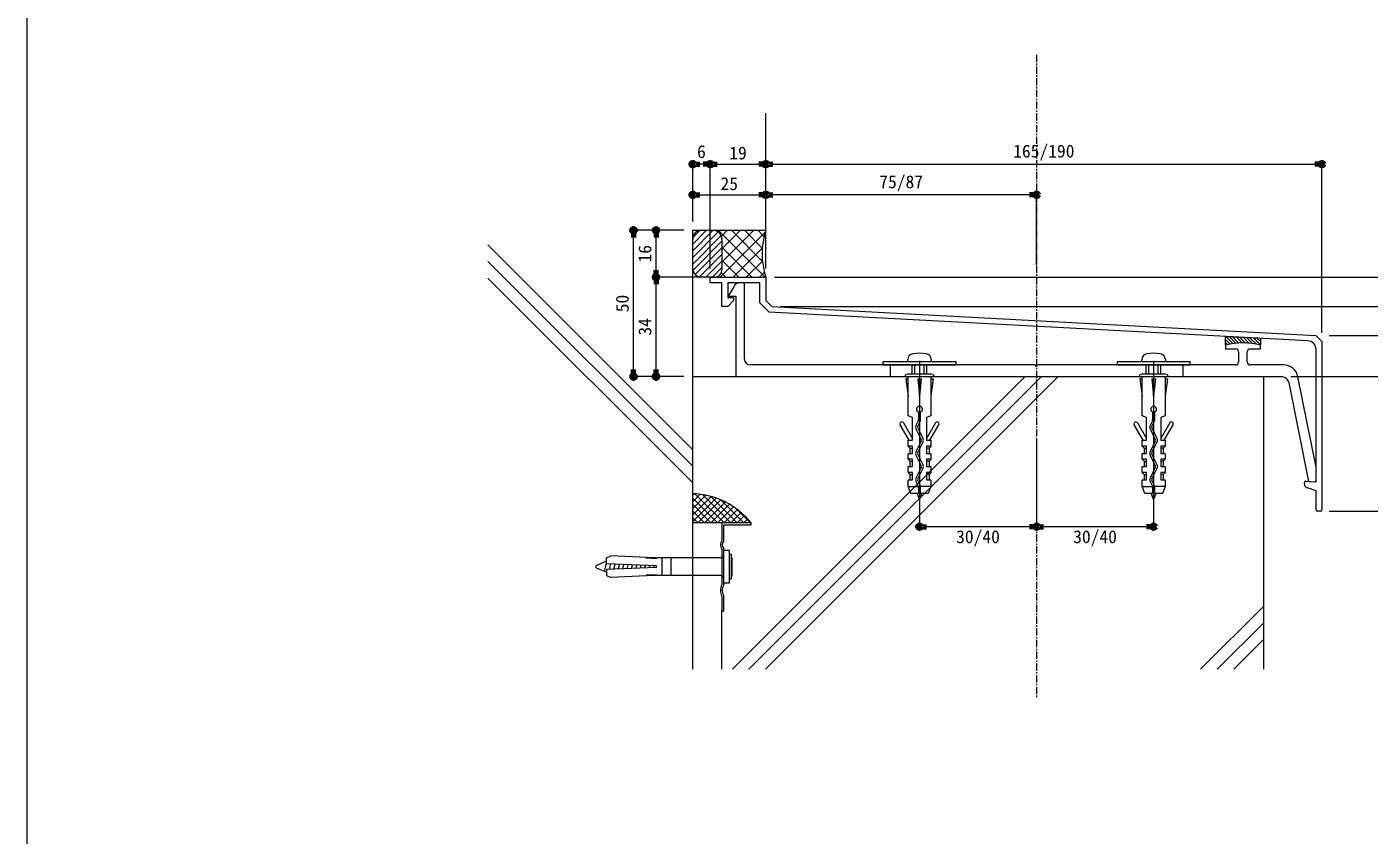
# Model space of a CAD drawing. Units: millimetres, scale not verified. Extents: x -690 to 690, y -477 to 478.
# Drawn here: x -690 to -231.4, y -201.2 to 75.1 of the extents above; entities that cross this region are included whole.
import ezdxf
from ezdxf.enums import TextEntityAlignment as Align

# ---------------------------------------------------------------- set-up
doc = ezdxf.new("R2010")
doc.units = ezdxf.units.MM
doc.header["$LTSCALE"] = 2
doc.linetypes.add('USER1', pattern=[2, 1.25, -0.25, 0.25, -0.25])
for name, color, linetype, lineweight in [('0-0_0', 7, 'Continuous', 80), ('0-1_WAKU', 7, 'Continuous', 18), ('0-3_KUTAI', 3, 'Continuous', 18), ('0-4_BOUSUI', 1, 'Continuous', 18), ('0-6_HATCH', 9, 'Continuous', 18), ('0-7_KASAGI', 150, 'Continuous', 18), ('0-8_sunpo', 7, 'Continuous', 18), ('0-9_KANAMONO_SCREW', 4, 'Continuous', 18), ('0-A_KANAMONO', 4, 'Continuous', 18), ('0-B_kijun', 1, 'USER1', 18)]:
    doc.layers.add(name, color=color, linetype=linetype, lineweight=lineweight)
doc.styles.add('ＭＳ ゴシック', font='')
doc.styles.get('ＭＳ ゴシック').set_extended_font_data('MS Gothic')

# ---------------------------------------------------------------- blocks, each defined once
blk = doc.blocks.new('_Dot')
at = {"layer": '0-0_0'}
for p, q in [((-0.5, 0), (-1, 0)), ((0.25, 0), (-0.25, 0))]:
    blk.add_line(p, q, dxfattribs=at)
blk.add_circle((0, 0), 0.25, dxfattribs=at)

msp = doc.modelspace()

# ---------------------------------------------------------------- linework, layer by layer
at = {"layer": '0-1_WAKU'}
msp.add_lwpolyline([(-689.991, -477.444), (690.009, -477.444), (690.009, 477.556), (-689.991, 477.556)], close=True, dxfattribs=at)
at = {"layer": '0-3_KUTAI'}
for p, q in [((-437.491, 5.541), (-437.491, 45.541)), ((-462.491, -144.459), (-462.491, 5.541)), ((-462.491, 5.541), (-437.491, 5.541))]:
    msp.add_line(p, q, dxfattribs=at)
msp.add_lwpolyline([(-462.491, -44.459), (-267.491, -44.459), (-267.491, -144.459)], dxfattribs=at)
at = {"layer": '0-4_BOUSUI'}
for p, q in [((-459.491, 5.541), (-455.491, 5.541)), ((-462.491, -7.459), (-462.491, 2.541)), ((-452.491, 2.541), (-452.491, -7.959)), ((-454.991, -10.459), (-459.491, -10.459)), ((-452.491, -94.459), (-462.491, -94.459)), ((-452.491, -144.459), (-452.491, -124.459))]:
    msp.add_line(p, q, dxfattribs=at)
for centre, radius, start, end in [((-459.491, 2.541), 3, 90, 180), ((-455.491, 2.541), 3, 0, 90), ((-413.364, -2.459), 25.419, 161.65574, 198.34426), ((-459.491, -7.459), 3, 180, 270), ((-454.991, -7.959), 2.5, 270, 0), ((-463.447, -111.371), 26.93, 38.90484, 87.96505)]:
    msp.add_arc(centre, radius, start, end, dxfattribs=at)
at = {"layer": '0-6_HATCH'}
for p, q in [((-462.491, 0.767), (-457.716, 5.541)), ((-462.491, -1.479), (-455.471, 5.541)), ((-462.491, -3.724), (-453.769, 4.998)), ((-462.446, 3.056), (-460.006, 5.497)), ((-455.124, 5.519), (-455.102, 5.541)), ((-437.743, -10.459), (-453.743, 5.541)), ((-453.141, -10.459), (-437.655, 5.027)), ((-452.649, 3.504), (-450.612, 5.541)), ((-452.491, -0.828), (-446.122, 5.541)), ((-452.491, -5.318), (-441.632, 5.541)), ((-438.649, -5.063), (-449.253, 5.541)), ((-438.708, -0.513), (-444.762, 5.541)), ((-438.104, 3.373), (-440.272, 5.541)), ((-532.491, 0.541), (-462.491, -69.459)), ((-462.491, -5.969), (-452.753, 3.769)), ((-462.413, -8.136), (-452.491, 1.786)), ((-461.612, -9.58), (-452.491, -0.459)), ((-460.168, -10.381), (-452.491, -2.704)), ((-442.233, -10.459), (-452.491, -0.201)), ((-448.651, -10.459), (-438.708, -0.516)), ((-532.491, -5.116), (-462.491, -75.116)), ((-458.001, -10.459), (-452.491, -4.949)), ((-455.756, -10.459), (-452.491, -7.194)), ((-451.213, -10.459), (-452.704, -8.968)), ((-446.723, -10.459), (-452.491, -4.691)), ((-444.161, -10.459), (-438.659, -4.957)), ((-439.671, -10.459), (-437.986, -8.773)), ((-532.491, -10.773), (-462.491, -80.773)), ((-348.932, -44.459), (-448.932, -144.459)), ((-343.275, -44.459), (-443.275, -144.459)), ((-337.618, -44.459), (-437.618, -144.459)), ((-462.491, -84.988), (-461.984, -84.482)), ((-462.491, -87.233), (-459.93, -84.672)), ((-462.491, -89.479), (-458.009, -84.997)), ((-462.491, -91.724), (-456.202, -85.435)), ((-454.001, -94.459), (-462.491, -85.969)), ((-462.491, -93.969), (-454.495, -85.973)), ((-451.756, -94.459), (-461.717, -84.497)), ((-460.736, -94.459), (-452.879, -86.602)), ((-449.511, -94.459), (-459.189, -84.781)), ((-447.265, -94.459), (-456.323, -85.401)), ((-445.02, -94.459), (-452.876, -86.603)), ((-456.246, -94.459), (-462.491, -88.214)), ((-458.491, -94.459), (-462.491, -90.459)), ((-458.491, -94.459), (-451.346, -87.314)), ((-456.246, -94.459), (-449.89, -88.103)), ((-454.001, -94.459), (-448.508, -88.966)), ((-451.756, -94.459), (-447.195, -89.899)), ((-449.511, -94.459), (-445.951, -90.9)), ((-442.775, -94.459), (-447.73, -89.504)), ((-460.736, -94.459), (-462.491, -92.704)), ((-447.265, -94.459), (-444.774, -91.967)), ((-445.02, -94.459), (-443.663, -93.101)), ((-442.775, -94.459), (-442.618, -94.302)), ((-267.491, -123.018), (-288.932, -144.459)), ((-267.491, -128.675), (-283.275, -144.459)), ((-267.491, -134.331), (-277.618, -144.459))]:
    msp.add_line(p, q, dxfattribs=at)
at = {"layer": '0-7_KASAGI'}
for p, q in [((-448.362, -13.488), (-450.126, -16.662)), ((-445.291, -12.459), (-446.614, -12.459)), ((-444.791, -38.459), (-444.791, -12.959)), ((-278.864, -33.344), (-280.491, -31.718)), ((-277.895, -33.192), (-280.374, -30.713)), ((-276.89, -33.074), (-279.188, -30.776)), ((-275.846, -32.996), (-278.003, -30.839)), ((-274.758, -32.96), (-276.817, -30.902)), ((-273.622, -32.974), (-275.631, -30.965)), ((-272.43, -33.044), (-274.446, -31.028)), ((-271.171, -33.18), (-273.26, -31.091)), ((-269.832, -33.397), (-272.075, -31.154)), ((-268.491, -33.615), (-270.889, -31.217)), ((-268.491, -32.493), (-269.703, -31.28)), ((-268.491, -31.37), (-268.518, -31.343)), ((-279.802, -33.529), (-280.491, -32.841)), ((-275.991, -35.959), (-275.991, -39.459)), ((-272.991, -39.459), (-272.991, -35.959)), ((-394.991, -40.459), (-394.991, -44.459)), ((-294.991, -40.459), (-294.991, -44.459)), ((-260.59, -40.459), (-271.991, -40.459)), ((-258.858, -46.469), (-252.097, -80.277)), ((-253.491, -81.084), (-253.491, -80.715)), ((-252.097, -80.277), (-250.026, -80.421)), ((-247.991, -90.459), (-248.991, -90.459))]:
    msp.add_line(p, q, dxfattribs=at)
for points in [[(-252.331, -32.204), (-436.363, -22.415), (-439.491, -19.287), (-439.491, -12.459), (-450.491, -12.459), (-450.491, -17.459), (-448.491, -17.459), (-448.491, -18.459), (-450.491, -20.459), (-452.491, -20.459), (-452.491, -12.459), (-456.491, -12.459), (-456.491, -10.459), (-437.491, -10.459), (-437.491, -18.459), (-435.491, -20.459), (-249.603, -30.346), (-247.491, -32.459), (-247.491, -89.959)], [(-449.951, -16.959), (-447.791, -16.959), (-447.791, -44.459), (-261.31, -44.459)], [(-280.491, -33.689), (-280.491, -30.706), (-268.491, -31.345), (-268.491, -33.689)], [(-280.491, -33.689), (-280.491, -34.959), (-276.991, -34.959)], [(-271.991, -34.959), (-268.491, -34.959), (-268.491, -33.689)], [(-252.956, -80.216), (-249.491, -80.459), (-249.491, -35.2)], [(-276.991, -40.459), (-344.491, -40.459), (-344.991, -40.959), (-345.491, -40.459), (-442.791, -40.459)], [(-249.491, -79.923), (-249.491, -75.459), (-255.687, -44.478)], [(-249.491, -89.959), (-249.491, -83.459), (-252.448, -82.513)]]:
    msp.add_lwpolyline(points, dxfattribs=at)
for centre, radius, start, end in [((-446.614, -14.459), 2, 90, 150.9454), ((-445.291, -12.959), 0.5, 0, 90), ((-449.951, -16.759), 0.2, 150.9454, 270), ((-274.491, -57.959), 25, 76.11346, 103.88654), ((-276.991, -35.959), 1, 0, 90), ((-271.991, -35.959), 1, 90, 180), ((-252.491, -35.2), 3, 0, 86.95522), ((-442.791, -38.459), 2, 180, 270), ((-276.991, -39.459), 1, 270, 0), ((-271.991, -39.459), 1, 180, 270), ((-260.59, -45.459), 5, 11.30993, 90), ((-261.31, -46.959), 2.5, 11.30993, 90), ((-252.991, -80.715), 0.5, 86, 180), ((-251.991, -81.084), 1.5, 180, 252.25913), ((-249.991, -79.923), 0.5, 266, 0), ((-248.991, -89.959), 0.5, 180, 270), ((-247.991, -89.959), 0.5, 270, 0)]:
    msp.add_arc(centre, radius, start, end, dxfattribs=at)
at = {"layer": '0-8_sunpo'}
for p, q in [((-462.491, 8.541), (-462.491, 28.151)), ((-458.891, 28.151), (-460.091, 28.151)), ((-456.491, -7.459), (-456.491, 28.151)), ((-456.491, -7.459), (-456.491, 28.151)), ((-454.091, 28.151), (-439.891, 28.151)), ((-437.491, -7.459), (-437.491, 28.151)), ((-437.491, 8.541), (-437.491, 28.151)), ((-435.091, 28.151), (-249.891, 28.151)), ((-247.491, -29.459), (-247.491, 28.151)), ((-462.491, 8.541), (-462.491, 17.669)), ((-460.091, 17.669), (-439.891, 17.669)), ((-437.491, -7.459), (-437.491, 17.669)), ((-437.491, 8.541), (-437.491, 17.669)), ((-347.391, 17.669), (-435.091, 17.669)), ((-344.991, -6.253), (-344.991, 17.669)), ((-465.491, 5.541), (-482.733, 5.541)), ((-465.491, 5.541), (-475, 5.541)), ((-482.733, -42.059), (-482.733, 3.141)), ((-475, -8.059), (-475, 3.141)), ((-459.091, -10.459), (-475, -10.459)), ((-465.491, -10.459), (-475, -10.459)), ((-475, -42.059), (-475, -12.859)), ((-434.491, -10.459), (-194.968, -10.459)), ((-432.491, -20.459), (-194.968, -20.459)), ((-342.491, -20.459), (-194.968, -20.459)), ((-244.991, -30.459), (-194.968, -30.459)), ((-244.991, -30.459), (-194.968, -30.459)), ((-384.991, -39.059), (-384.991, -95.762)), ((-304.991, -39.059), (-304.991, -95.762)), ((-465.491, -44.459), (-482.733, -44.459)), ((-465.491, -44.459), (-475, -44.459)), ((-258.11, -44.459), (-213.17, -44.459)), ((-344.991, -65.865), (-344.991, -95.762)), ((-344.991, -65.865), (-344.991, -95.762)), ((-244.991, -90.459), (-194.968, -90.459)), ((-244.991, -90.459), (-213.17, -90.459)), ((-347.391, -95.762), (-382.591, -95.762)), ((-307.391, -95.762), (-342.591, -95.762))]:
    msp.add_line(p, q, dxfattribs=at)
at = {"layer": '0-9_KANAMONO_SCREW'}
for p, q in [((-387.491, -43.609), (-387.491, -40.459)), ((-386.591, -43.609), (-386.591, -40.459)), ((-383.391, -43.609), (-383.391, -40.459)), ((-382.491, -43.609), (-382.491, -40.459)), ((-307.491, -43.609), (-307.491, -40.459)), ((-306.591, -43.609), (-306.591, -40.459)), ((-303.391, -43.609), (-303.391, -40.459)), ((-302.491, -43.609), (-302.491, -40.459)), ((-389.941, -44.459), (-380.041, -44.459)), ((-380.891, -43.609), (-389.091, -43.609)), ((-385.591, -45.159), (-384.391, -45.159)), ((-385.591, -45.159), (-384.991, -51.159)), ((-384.991, -51.159), (-384.991, -45.159)), ((-384.391, -45.159), (-384.991, -51.159)), ((-309.941, -44.459), (-300.041, -44.459)), ((-300.891, -43.609), (-309.091, -43.609)), ((-305.591, -45.159), (-304.391, -45.159)), ((-305.591, -45.159), (-304.991, -51.159)), ((-304.991, -51.159), (-304.991, -45.159)), ((-304.391, -45.159), (-304.991, -51.159)), ((-385.407, -59.513), (-386.19, -61.116)), ((-385.341, -56.546), (-385.341, -59.227)), ((-384.641, -59.227), (-384.641, -56.546)), ((-305.407, -59.513), (-306.19, -61.116)), ((-305.341, -56.546), (-305.341, -59.227)), ((-304.641, -59.227), (-304.641, -56.546)), ((-388.545, -66.209), (-391.62, -60.884)), ((-390.494, -60.234), (-387.391, -65.609)), ((-386.19, -62.302), (-384.42, -65.923)), ((-385.562, -61.423), (-384.778, -59.82)), ((-383.791, -65.616), (-385.562, -61.994)), ((-379.488, -60.234), (-382.591, -65.609)), ((-381.436, -66.209), (-378.362, -60.884)), ((-308.545, -66.209), (-311.62, -60.884)), ((-310.494, -60.234), (-307.391, -65.609)), ((-306.19, -62.302), (-304.42, -65.923)), ((-305.562, -61.423), (-304.778, -59.82)), ((-303.791, -65.616), (-305.562, -61.994)), ((-299.488, -60.234), (-302.591, -65.609)), ((-301.436, -66.209), (-298.362, -60.884)), ((-384.42, -66.494), (-386.19, -70.116)), ((-385.562, -70.423), (-383.791, -66.802)), ((-381.091, -68.209), (-381.741, -68.859)), ((-304.42, -66.494), (-306.19, -70.116)), ((-305.562, -70.423), (-303.791, -66.802)), ((-301.091, -68.209), (-301.741, -68.859)), ((-388.241, -68.859), (-388.241, -70.709)), ((-388.241, -73.359), (-388.241, -75.209)), ((-386.19, -71.302), (-384.42, -74.923)), ((-383.791, -74.616), (-385.562, -70.994)), ((-381.741, -68.859), (-382.591, -68.859)), ((-381.741, -68.859), (-381.741, -70.709)), ((-381.741, -73.359), (-381.741, -75.209)), ((-308.241, -68.859), (-308.241, -70.709)), ((-308.241, -73.359), (-308.241, -75.209)), ((-306.19, -71.302), (-304.42, -74.923)), ((-303.791, -74.616), (-305.562, -70.994)), ((-301.741, -68.859), (-302.591, -68.859)), ((-301.741, -68.859), (-301.741, -70.709)), ((-301.741, -73.359), (-301.741, -75.209)), ((-388.241, -77.859), (-388.241, -79.709)), ((-384.42, -75.494), (-386.19, -79.116)), ((-385.562, -79.423), (-383.791, -75.802)), ((-381.741, -77.859), (-381.741, -79.709)), ((-308.241, -77.859), (-308.241, -79.709)), ((-304.42, -75.494), (-306.19, -79.116)), ((-305.562, -79.423), (-303.791, -75.802)), ((-301.741, -77.859), (-301.741, -79.709)), ((-388.891, -81.959), (-385.383, -81.959)), ((-386.19, -80.302), (-385.407, -81.905)), ((-384.778, -81.597), (-385.562, -79.994)), ((-381.091, -81.959), (-384.661, -81.959)), ((-308.891, -81.959), (-305.383, -81.959)), ((-306.19, -80.302), (-305.407, -81.905)), ((-304.778, -81.597), (-305.562, -79.994)), ((-301.091, -81.959), (-304.661, -81.959)), ((-451.891, -105.429), (-451.891, -103.929)), ((-449.891, -103.929), (-451.891, -103.929)), ((-451.891, -113.429), (-451.891, -105.429)), ((-449.891, -114.929), (-449.891, -103.929)), ((-449.891, -105.179), (-449.391, -105.179)), ((-491.891, -107.516), (-495.395, -108.967)), ((-491.891, -111.343), (-495.395, -109.891)), ((-492.608, -111.046), (-491.891, -108.178)), ((-491.891, -106.429), (-490.512, -105.74)), ((-491.891, -108.429), (-491.891, -106.429)), ((-474.891, -109.179), (-491.891, -108.429)), ((-474.891, -109.679), (-491.891, -110.429)), ((-490.943, -110.387), (-490.469, -108.492)), ((-478.387, -106.275), (-490.512, -105.74)), ((-489.426, -110.32), (-488.986, -108.557)), ((-487.91, -110.253), (-487.502, -108.623)), ((-486.393, -110.187), (-486.018, -108.688)), ((-484.876, -110.12), (-484.535, -108.754)), ((-483.36, -110.053), (-483.051, -108.819)), ((-481.843, -109.986), (-481.567, -108.885)), ((-480.326, -109.919), (-480.084, -108.95)), ((-478.809, -109.852), (-478.6, -109.015)), ((-478.398, -106.525), (-478.387, -106.275)), ((-474.902, -106.679), (-478.398, -106.525)), ((-478.149, -106.536), (-478.138, -106.286)), ((-475.141, -106.418), (-478.138, -106.286)), ((-477.293, -109.785), (-477.117, -109.081)), ((-475.776, -109.718), (-475.633, -109.146)), ((-475.152, -106.668), (-475.141, -106.418)), ((-474.902, -106.679), (-474.891, -106.429)), ((-452.891, -106.429), (-474.891, -106.429)), ((-474.891, -109.679), (-474.891, -109.179)), ((-472.891, -112.429), (-472.891, -106.429)), ((-469.891, -112.429), (-469.891, -106.429)), ((-449.141, -106.429), (-449.141, -112.429)), ((-491.891, -110.429), (-491.891, -112.429)), ((-491.891, -112.429), (-490.512, -113.118)), ((-478.387, -112.583), (-490.512, -113.118)), ((-474.902, -112.179), (-478.398, -112.334)), ((-478.398, -112.334), (-478.387, -112.583)), ((-478.149, -112.323), (-478.138, -112.572)), ((-475.141, -112.44), (-478.138, -112.572)), ((-475.152, -112.19), (-475.141, -112.44)), ((-474.902, -112.179), (-474.891, -112.429)), ((-452.891, -112.429), (-474.891, -112.429)), ((-451.891, -114.929), (-451.891, -113.429)), ((-449.391, -113.679), (-449.891, -113.679)), ((-449.391, -113.679), (-449.141, -112.429)), ((-451.891, -114.929), (-449.891, -114.929))]:
    msp.add_line(p, q, dxfattribs=at)
for points in [[(-397.491, -40.459), (-372.491, -40.459), (-372.491, -39.459), (-397.491, -39.459)], [(-317.491, -40.459), (-292.491, -40.459), (-292.491, -39.459), (-317.491, -39.459)]]:
    msp.add_lwpolyline(points, close=True, dxfattribs=at)
for points in [[(-380.991, -38.6), (-380.991, -39.459), (-388.991, -39.459), (-388.991, -38.6)], [(-300.991, -38.6), (-300.991, -39.459), (-308.991, -39.459), (-308.991, -38.6)], [(-388.891, -45.159), (-389.691, -45.159), (-388.891, -51.159)], [(-385.341, -82.19), (-385.341, -84.459), (-387.991, -84.459), (-388.891, -81.959), (-388.891, -79.709), (-387.391, -79.709), (-387.391, -77.209), (-388.891, -77.209), (-388.891, -75.209), (-387.391, -75.209), (-387.391, -72.709), (-388.891, -72.709), (-388.891, -70.709), (-387.391, -70.709), (-387.391, -68.209), (-388.891, -68.209), (-388.891, -66.209), (-387.391, -66.209), (-387.391, -58.409), (-388.891, -57.909), (-388.891, -44.459)], [(-381.091, -44.459), (-381.091, -57.909), (-382.591, -58.409), (-382.591, -66.209), (-381.091, -66.209), (-381.091, -68.209), (-382.591, -68.209), (-382.591, -70.709), (-381.091, -70.709), (-381.091, -72.709), (-382.591, -72.709), (-382.591, -75.209), (-381.091, -75.209), (-381.091, -77.209), (-382.591, -77.209), (-382.591, -79.709), (-381.091, -79.709), (-381.091, -81.959), (-381.991, -84.459), (-384.641, -84.459), (-384.641, -82.19)], [(-381.091, -45.159), (-380.291, -45.159), (-381.091, -51.159)], [(-308.891, -45.159), (-309.691, -45.159), (-308.891, -51.159)], [(-305.341, -82.19), (-305.341, -84.459), (-307.991, -84.459), (-308.891, -81.959), (-308.891, -79.709), (-307.391, -79.709), (-307.391, -77.209), (-308.891, -77.209), (-308.891, -75.209), (-307.391, -75.209), (-307.391, -72.709), (-308.891, -72.709), (-308.891, -70.709), (-307.391, -70.709), (-307.391, -68.209), (-308.891, -68.209), (-308.891, -66.209), (-307.391, -66.209), (-307.391, -58.409), (-308.891, -57.909), (-308.891, -44.459)], [(-301.091, -44.459), (-301.091, -57.909), (-302.591, -58.409), (-302.591, -66.209), (-301.091, -66.209), (-301.091, -68.209), (-302.591, -68.209), (-302.591, -70.709), (-301.091, -70.709), (-301.091, -72.709), (-302.591, -72.709), (-302.591, -75.209), (-301.091, -75.209), (-301.091, -77.209), (-302.591, -77.209), (-302.591, -79.709), (-301.091, -79.709), (-301.091, -81.959), (-301.991, -84.459), (-304.641, -84.459), (-304.641, -82.19)], [(-301.091, -45.159), (-300.291, -45.159), (-301.091, -51.159)], [(-388.891, -68.209), (-388.241, -68.859), (-387.391, -68.859)], [(-308.891, -68.209), (-308.241, -68.859), (-307.391, -68.859)], [(-388.891, -72.709), (-388.241, -73.359), (-387.391, -73.359)], [(-381.091, -72.709), (-381.741, -73.359), (-382.591, -73.359)], [(-308.891, -72.709), (-308.241, -73.359), (-307.391, -73.359)], [(-301.091, -72.709), (-301.741, -73.359), (-302.591, -73.359)], [(-388.891, -77.209), (-388.241, -77.859), (-387.391, -77.859)], [(-381.091, -77.209), (-381.741, -77.859), (-382.591, -77.859)], [(-308.891, -77.209), (-308.241, -77.859), (-307.391, -77.859)], [(-301.091, -77.209), (-301.741, -77.859), (-302.591, -77.859)], [(-385.815, -84.459), (-384.991, -86.609), (-384.167, -84.459)], [(-305.815, -84.459), (-304.991, -86.609), (-304.167, -84.459)], [(-449.141, -106.429), (-449.391, -105.179), (-449.391, -113.679)]]:
    msp.add_lwpolyline(points, dxfattribs=at)
for centre, radius, start, end in [((-386.991, -38.6), 2, 98.06815, 180), ((-384.991, -52.709), 16.25, 81.93185, 98.06815), ((-382.991, -38.6), 2, 360, 81.93185), ((-306.991, -38.6), 2, 98.06815, 180), ((-304.991, -52.709), 16.25, 81.93185, 98.06815), ((-302.991, -38.6), 2, 360, 81.93185), ((-389.091, -44.459), 0.85, 90, 180), ((-380.891, -44.459), 0.85, 0, 90), ((-309.091, -44.459), 0.85, 90, 180), ((-300.891, -44.459), 0.85, 0, 90), ((-384.991, -55.609), 1, 290.48732, 249.51268), ((-304.991, -55.609), 1, 290.48732, 249.51268), ((-385.991, -59.227), 0.65, 333.9465, 0), ((-385.991, -59.227), 1.35, 333.9465, 0), ((-305.991, -59.227), 0.65, 333.9465, 0), ((-305.991, -59.227), 1.35, 333.9465, 0), ((-391.057, -60.559), 0.65, 30, 210), ((-384.978, -61.709), 1.35, 153.9465, 206.0535), ((-384.978, -61.709), 0.65, 153.9465, 206.0535), ((-378.925, -60.559), 0.65, 330, 150), ((-311.057, -60.559), 0.65, 30, 210), ((-304.978, -61.709), 1.35, 153.9465, 206.0535), ((-304.978, -61.709), 0.65, 153.9465, 206.0535), ((-298.925, -60.559), 0.65, 330, 150), ((-385.004, -66.209), 0.65, 333.9465, 26.0535), ((-385.004, -66.209), 1.35, 333.9465, 26.0535), ((-305.004, -66.209), 0.65, 333.9465, 26.0535), ((-305.004, -66.209), 1.35, 333.9465, 26.0535), ((-384.978, -70.709), 1.35, 153.9465, 206.0535), ((-384.978, -70.709), 0.65, 153.9465, 206.0535), ((-304.978, -70.709), 1.35, 153.9465, 206.0535), ((-304.978, -70.709), 0.65, 153.9465, 206.0535), ((-385.004, -75.209), 0.65, 333.9465, 26.0535), ((-385.004, -75.209), 1.35, 333.9465, 26.0535), ((-305.004, -75.209), 0.65, 333.9465, 26.0535), ((-305.004, -75.209), 1.35, 333.9465, 26.0535), ((-384.978, -79.709), 1.35, 153.9465, 206.0535), ((-384.978, -79.709), 0.65, 153.9465, 206.0535), ((-385.991, -82.19), 0.65, 360, 26.0535), ((-385.991, -82.19), 1.35, 360, 26.0535), ((-304.978, -79.709), 1.35, 153.9465, 206.0535), ((-304.978, -79.709), 0.65, 153.9465, 206.0535), ((-305.991, -82.19), 0.65, 360, 26.0535), ((-305.991, -82.19), 1.35, 360, 26.0535), ((-452.891, -105.429), 1, 270, 0), ((-495.204, -109.429), 0.5, 112.5, 247.5), ((-452.891, -113.429), 1, 0, 90)]:
    msp.add_arc(centre, radius, start, end, dxfattribs=at)
at = {"layer": '0-A_KANAMONO'}
for p, q in [((-452.491, -103.459), (-452.491, -115.459)), ((-451.891, -115.615), (-451.891, -103.243)), ((-451.891, -124.459), (-451.891, -119.303))]:
    msp.add_line(p, q, dxfattribs=at)
for points in [[(-451.891, -100.674), (-451.891, -95.059), (-442.491, -95.059), (-442.491, -94.459), (-452.491, -94.459), (-452.491, -100.459)], [(-452.491, -119.459), (-452.491, -124.459), (-451.891, -124.459)]]:
    msp.add_lwpolyline(points, dxfattribs=at)
for centre, radius, start, end in [((-450.491, -101.959), 2.5, 143.1301, 216.8699), ((-450.491, -101.959), 1.9, 137.4631, 222.5369), ((-448.741, -117.459), 4.25, 151.92751, 208.07249), ((-448.741, -117.459), 3.65, 149.65666, 210.34334)]:
    msp.add_arc(centre, radius, start, end, dxfattribs=at)
at = {"layer": '0-B_kijun'}
msp.add_line((-344.991, 65.541), (-344.991, -154.459), dxfattribs=at)

# ---------------------------------------------------------------- block references
at = {"layer": '0-8_sunpo', "xscale": 2.4, "yscale": 2.4}
for p, rotation in [((-462.491, 28.151), 180), ((-456.491, 28.151), 180), ((-437.491, 28.151), 180), ((-462.491, 17.669), 180), ((-437.491, 17.669), 180), ((-482.733, 5.541), 90), ((-475, 5.541), 90), ((-475, -10.459), 270), ((-475, -10.459), 90), ((-482.733, -44.459), 270), ((-475, -44.459), 270), ((-384.991, -95.762), 180), ((-344.991, -95.762), 180)]:
    msp.add_blockref('_Dot', p, dxfattribs=dict(at, rotation=rotation))
for p in [(-456.491, 28.151), (-437.491, 28.151), (-247.491, 28.151), (-437.491, 17.669), (-344.991, 17.669), (-344.991, -95.762), (-304.991, -95.762)]:
    msp.add_blockref('_Dot', p, dxfattribs=at)

# ---------------------------------------------------------------- texts
at = {"layer": '0-8_sunpo', "style": 'ＭＳ ゴシック'}
for s, p in [('6', (-460.99, 28.935)), ('19', (-449.991, 28.451)), ('165/190', (-352.991, 29.09)), ('25', (-452.991, 17.969)), ('75/87', (-398.741, 18.609)), ('30/40', (-372.491, -102.701)), ('30/40', (-332.491, -102.701))]:
    msp.add_text(s, height=4.399, dxfattribs=at).set_placement(p, align=Align.BOTTOM_LEFT)
for s, p in [('16', (-475.3, -5.459)), ('50', (-483.033, -22.459)), ('34', (-475.3, -30.459))]:
    msp.add_text(s, height=4.399, rotation=90, dxfattribs=at).set_placement(p, align=Align.BOTTOM_LEFT)

doc.saveas('drawing.dxf')
